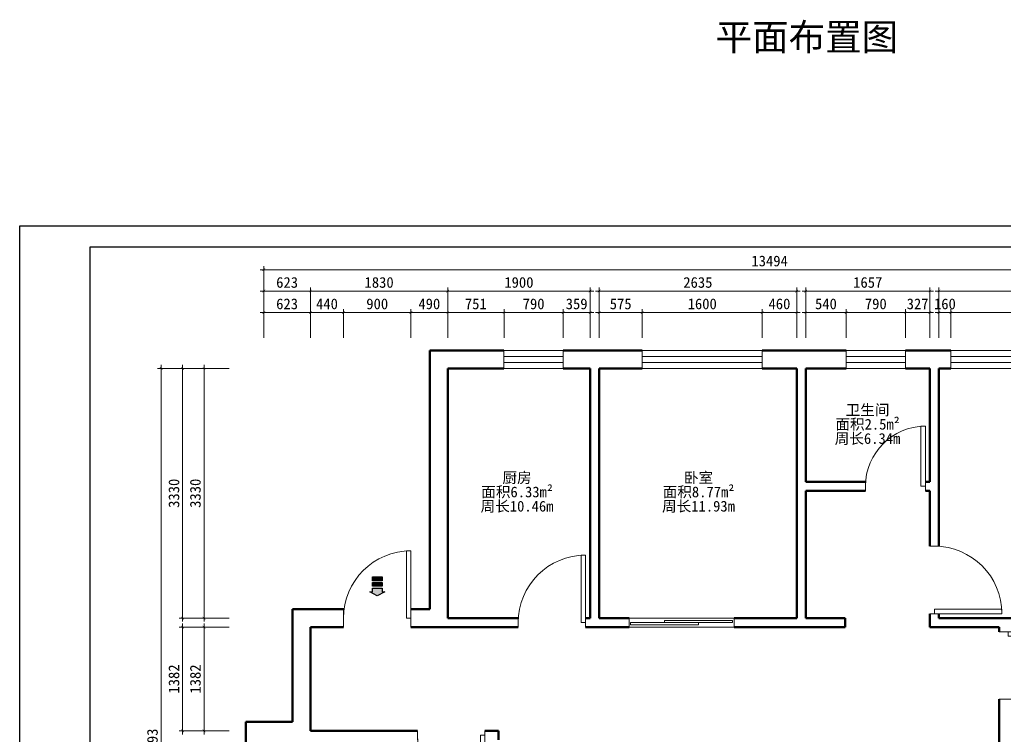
# Model space of a CAD drawing. Header units: millimetres. Extents: x 0 to 67000, y -21025 to -3421.
# Drawn here: x 23000 to 36133, y -12968 to -3424 of the extents above; entities that cross this region are included whole.
import ezdxf

# ---------------------------------------------------------------- set-up
doc = ezdxf.new("R2010")
doc.units = ezdxf.units.MM
doc.layers.get('0').update_dxf_attribs({"lineweight": 13})
for name, color, linetype in [('00图框', 7, 'Continuous'), ('SH-尺寸标注', 32, 'Continuous'), ('SH-符号标注', 1, 'Continuous'), ('图框', 4, 'Continuous')]:
    doc.layers.add(name, color=color, linetype=linetype)
for name, color, linetype, lineweight in [('BS-非承重墙', 7, 'Continuous', 50), ('DS-门窗', 7, 'Continuous', 13), ('SH-文字标注', 2, 'Continuous', 13)]:
    doc.layers.add(name, color=color, linetype=linetype, lineweight=lineweight)
doc.styles.add('defaultTagTextStyle_446.4285714285714_ZH_SimSun', font='', dxfattribs={"height": 446.428571})
doc.styles.get("Standard").update_dxf_attribs({"font": 'SimSun.ttf'})
doc.styles.add('T_20_SimSun', font='', dxfattribs={"height": 178.571429})
doc.styles.get('defaultTagTextStyle_446.4285714285714_ZH_SimSun').set_extended_font_data('SimSun')
doc.styles.get('T_20_SimSun').set_extended_font_data('SimSun')
doc.dimstyles.new('D_20_2.35', dxfattribs={"dimtxt": 142.857143, "dimasz": 35.714286, "dimexe": 47.619048, "dimexo": 0, "dimgap": 0, "dimtad": 1, "dimdec": 0, "dimzin": 1, "dimdsep": 46, "dimtxsty": 'Standard', "dimblk": 'ARCHTICK', "dimcen": 0.09, "dimdle": 47.619048, "dimclrd": 252, "dimclre": 252, "dimclrt": 134, "dimadec": 0, "dimazin": 0, "dimtfac": 1, "dimtdec": 4, "dimtix": 1, "dimtmove": 2, "dimatfit": 3, "dimfxl": 335.714273, "dimfxlon": 1, "dimtolj": 1, "dimtzin": 0, "dimlwd": 9, "dimlwe": 9, "dimarcsym": 0})

# ---------------------------------------------------------------- blocks, each defined once
blk = doc.blocks.new('_Frame133990009')
at = {"layer": '00图框', "color": 7, "linetype": 'Continuous', "ltscale": 2, "flags": 128}
for points in [[(-41435, -1581), (565, -1581), (565, -31281), (-41435, -31281), (-41435, -1581)], [(-39567, -30715), (-1, -30715), (-1, -2147), (-39567, -2147), (-39567, -30715)]]:
    blk.add_lwpolyline(points, dxfattribs=at)
blk = doc.blocks.new('LEGEND_67648a39d927c7a930baef3c54e38a72_50dd9289d5ae45199d053af8cd38e6ff')
at = {"layer": 'DS-门窗', "color": 60, "linetype": 'Continuous', "ltscale": 2}
for p, q in [((0, 120), (0, 0)), ((900, 120), (900, 0))]:
    blk.add_line(p, q, dxfattribs=at)
at = {"layer": 'DS-门窗', "color": 60, "linetype": 'Continuous', "ltscale": 2, "flags": 128}
blk.add_lwpolyline([(0, 60), (0, 960), (60, 960), (60, 60), (0, 60)], dxfattribs=at)
at = {"layer": 'DS-门窗', "color": 60, "linetype": 'Continuous', "ltscale": 2}
blk.add_arc((0, 60), 900, 0, 90, dxfattribs=at)
blk = doc.blocks.new('WINDOW_34cba26a377ddec2cc6237880846c127_2632094e25eb45fe883a40ab5c268f24')
at = {"layer": 'DS-门窗', "color": 60, "linetype": 'Continuous', "ltscale": 2}
for p, q in [((-1705, 5335), (-105, 5335)), ((-1705, 5095), (-1705, 5335)), ((-1705, 5255), (-105, 5255)), ((-105, 5335), (-105, 5095)), ((-1705, 5175), (-105, 5175)), ((-105, 5095), (-1705, 5095))]:
    blk.add_line(p, q, dxfattribs=at)
blk = doc.blocks.new('DOOR_1d8174cbc86d870cddd503b661fbbb6e_6990f88db217405fb791342dbd199f05')
at = {"layer": 'DS-门窗', "color": 60, "linetype": 'Continuous', "ltscale": 2}
for p, q in [((-1880, 1765), (-480, 1765)), ((-1880, 1645), (-1880, 1765)), ((-1407, 1735), (-500, 1735)), ((-1407, 1705), (-1407, 1735)), ((-500, 1735), (-500, 1705)), ((-480, 1765), (-480, 1645)), ((-480, 1645), (-1880, 1645)), ((-1860, 1705), (-953, 1705)), ((-1860, 1675), (-1860, 1705)), ((-953, 1675), (-1860, 1675)), ((-500, 1705), (-1407, 1705)), ((-953, 1705), (-953, 1675))]:
    blk.add_line(p, q, dxfattribs=at)
blk = doc.blocks.new('LEGEND_1930c1a60e44aec1322f032919471f35_2d1f8afeb9ce4e0ea7dc1e4a90488654')
at = {"layer": 'DS-门窗', "color": 60, "linetype": 'Continuous', "ltscale": 2}
for p, q in [((0, 240), (0, 0)), ((900, 240), (900, 0))]:
    blk.add_line(p, q, dxfattribs=at)
at = {"layer": 'DS-门窗', "color": 60, "linetype": 'Continuous', "ltscale": 2, "flags": 128}
blk.add_lwpolyline([(0, 120), (0, 1020), (60, 1020), (60, 120), (0, 120)], dxfattribs=at)
at = {"layer": 'DS-门窗', "color": 60, "linetype": 'Continuous', "ltscale": 2}
blk.add_arc((0, 120), 900, 0, 90, dxfattribs=at)
blk = doc.blocks.new('WINDOW_0bf0849176abca271c73d5e02b515a7a_a69a7be99d4f4c469ebba05df959e93d')
at = {"layer": 'DS-门窗', "color": 60, "linetype": 'Continuous', "ltscale": 2}
for p, q in [((2412, 5335), (4412, 5335)), ((2412, 5095), (2412, 5335)), ((2412, 5255), (4412, 5255)), ((4412, 5335), (4412, 5095)), ((2412, 5175), (4412, 5175)), ((4412, 5095), (2412, 5095))]:
    blk.add_line(p, q, dxfattribs=at)
blk = doc.blocks.new('WINDOW_ccd0e7d8de067121aff61f8e0024bde1_ba6e2e62c9e9424592d2c8828c7e4fba')
at = {"layer": 'DS-门窗', "color": 60, "linetype": 'Continuous', "ltscale": 2}
for p, q in [((1014.5935, 5335), (1804.5935, 5335)), ((1014.5935, 5095), (1014.5935, 5335)), ((1014.5935, 5255), (1804.5935, 5255)), ((1804.5935, 5335), (1804.5935, 5095)), ((1014.5935, 5175), (1804.5935, 5175)), ((1804.5935, 5095), (1014.5935, 5095))]:
    blk.add_line(p, q, dxfattribs=at)
blk = doc.blocks.new('LEGEND_3e1924bf48cd455502cd6dd321e4fbfe_e7f481db3c4c40d8abf49df3941ffb18')
at = {"layer": 'DS-门窗', "color": 60, "linetype": 'Continuous', "ltscale": 2}
for p, q in [((0, 120), (0, 0)), ((800, 120), (800, 0))]:
    blk.add_line(p, q, dxfattribs=at)
at = {"layer": 'DS-门窗', "color": 60, "linetype": 'Continuous', "ltscale": 2, "flags": 128}
blk.add_lwpolyline([(0, 60), (0, 860), (60, 860), (60, 60), (0, 60)], dxfattribs=at)
at = {"layer": 'DS-门窗', "color": 60, "linetype": 'Continuous', "ltscale": 2}
blk.add_arc((0, 60), 800, 0, 90, dxfattribs=at)
blk = doc.blocks.new('WINDOW_6a2360e1ca609f75e3d7be5bc484ede7_c2a12a7c8db449d8a5c1290a8ca8ae1e')
at = {"layer": 'DS-门窗', "color": 60, "linetype": 'Continuous', "ltscale": 2}
for p, q in [((-3549.442, 5335), (-2759.442, 5335)), ((-3549.442, 5095), (-3549.442, 5335)), ((-3549.442, 5255), (-2759.442, 5255)), ((-2759.442, 5335), (-2759.442, 5095)), ((-3549.442, 5175), (-2759.442, 5175)), ((-2759.442, 5095), (-3549.442, 5095))]:
    blk.add_line(p, q, dxfattribs=at)
blk = doc.blocks.new('MARKER_5106b0af163273dc1d68d420b29a57b0_f1792f0da3b74351a59608ed481a83c1')
at = {"layer": 'SH-符号标注'}
for points in [[(-5305, 2264), (-5305, 2314), (-5175, 2314), (-5175, 2264)], [(-5305, 2189), (-5305, 2239), (-5175, 2239), (-5175, 2189)], [(-5240, 2064), (-5340, 2114), (-5305, 2114), (-5305, 2164), (-5175, 2164), (-5175, 2114), (-5140, 2114)]]:
    blk.add_hatch(color=1, dxfattribs=at).paths.add_polyline_path(points, flags=0)
at = {"layer": 'SH-符号标注', "color": 1, "linetype": 'Continuous'}
for p, q in [((-5305, 2264), (-5305, 2314)), ((-5305, 2314), (-5175, 2314)), ((-5175, 2264), (-5305, 2264)), ((-5305, 2189), (-5305, 2239)), ((-5305, 2239), (-5175, 2239)), ((-5175, 2314), (-5175, 2264)), ((-5175, 2239), (-5175, 2189)), ((-5240, 2064), (-5340, 2114)), ((-5340, 2114), (-5305, 2114)), ((-5175, 2189), (-5305, 2189)), ((-5305, 2114), (-5305, 2164)), ((-5305, 2164), (-5175, 2164)), ((-5140, 2114), (-5240, 2064)), ((-5175, 2164), (-5175, 2114)), ((-5175, 2114), (-5140, 2114))]:
    blk.add_line(p, q, dxfattribs=at)
blk = doc.blocks.new('_ArchTick')
at = {"color": 0, "linetype": 'ByBlock', "const_width": 0.15}
blk.add_lwpolyline([(-0.5, -0.5), (0.5, 0.5)], dxfattribs=at)
blk = doc.blocks.new('*D197')
at = {"layer": 'Defpoints', "color": 0}
for p in [(24887, -8075), (25222, -8075), (25222, -18168)]:
    blk.add_point(p, dxfattribs=at)
at = {"layer": 'SH-尺寸标注', "color": 252, "linetype": 'Continuous', "lineweight": 9}
for p, q in [((25222, -8075), (24839, -8075)), ((24887, -18215), (24887, -8027)), ((25222, -18168), (24839, -18168))]:
    blk.add_line(p, q, dxfattribs=at)
at = {"layer": 'SH-尺寸标注', "color": 252, "lineweight": 9, "xscale": 35.71428581050463, "yscale": 35.71428581050463, "zscale": 35.71428581050463}
for p, rotation in [((24887, -8075), 90), ((24887, -18168), 270)]:
    blk.add_blockref('_ArchTick', p, dxfattribs=dict(at, rotation=rotation))
at = {"layer": 'SH-尺寸标注', "color": 134, "insert": (24771, -13121), "char_height": 142.9, "attachment_point": 5, "rotation": 90}
blk.add_mtext('\\A1;10093', dxfattribs=at)
blk = doc.blocks.new('*D195')
at = {"layer": 'Defpoints', "color": 0}
for p in [(39750, -6758), (26256, -7094), (39750, -7094)]:
    blk.add_point(p, dxfattribs=at)
at = {"layer": 'SH-尺寸标注', "color": 252, "linetype": 'Continuous', "lineweight": 9}
for p, q in [((26208, -6758), (39798, -6758)), ((26256, -7094), (26256, -6710)), ((39750, -7094), (39750, -6710))]:
    blk.add_line(p, q, dxfattribs=at)
at = {"layer": 'SH-尺寸标注', "color": 252, "lineweight": 9, "xscale": 35.71428581050463, "yscale": 35.71428581050463, "zscale": 35.71428581050463, "rotation": 180}
blk.add_blockref('_ArchTick', (26256, -6758), dxfattribs=at)
at = {"layer": 'SH-尺寸标注', "color": 252, "lineweight": 9, "xscale": 35.71428581050463, "yscale": 35.71428581050463, "zscale": 35.71428581050463}
blk.add_blockref('_ArchTick', (39750, -6758), dxfattribs=at)
at = {"layer": 'SH-尺寸标注', "color": 134, "insert": (33003, -6643), "char_height": 142.9, "attachment_point": 5}
blk.add_mtext('\\A1;13494', dxfattribs=at)
blk = doc.blocks.new('*D190')
at = {"layer": 'Defpoints', "color": 0}
for p in [(25459, -11526), (25795, -11526), (25795, -12908)]:
    blk.add_point(p, dxfattribs=at)
at = {"layer": 'SH-尺寸标注', "color": 252, "linetype": 'Continuous', "lineweight": 9}
for p, q in [((25795, -11526), (25411, -11526)), ((25459, -12955), (25459, -11478)), ((25795, -12908), (25411, -12908))]:
    blk.add_line(p, q, dxfattribs=at)
at = {"layer": 'SH-尺寸标注', "color": 252, "lineweight": 9, "xscale": 35.71428581050463, "yscale": 35.71428581050463, "zscale": 35.71428581050463}
for p, rotation in [((25459, -11526), 90), ((25459, -12908), 270)]:
    blk.add_blockref('_ArchTick', p, dxfattribs=dict(at, rotation=rotation))
at = {"layer": 'SH-尺寸标注', "color": 134, "insert": (25344, -12217), "char_height": 142.9, "attachment_point": 5, "rotation": 90}
blk.add_mtext('\\A1;1382', dxfattribs=at)
blk = doc.blocks.new('*D189')
at = {"layer": 'Defpoints', "color": 0}
for p in [(25459, -8075), (25795, -8075), (25795, -11405)]:
    blk.add_point(p, dxfattribs=at)
at = {"layer": 'SH-尺寸标注', "color": 252, "linetype": 'Continuous', "lineweight": 9}
for p, q in [((25795, -8075), (25411, -8075)), ((25459, -11452), (25459, -8027)), ((25795, -11405), (25411, -11405))]:
    blk.add_line(p, q, dxfattribs=at)
at = {"layer": 'SH-尺寸标注', "color": 252, "lineweight": 9, "xscale": 35.71428581050463, "yscale": 35.71428581050463, "zscale": 35.71428581050463}
for p, rotation in [((25459, -8075), 90), ((25459, -11405), 270)]:
    blk.add_blockref('_ArchTick', p, dxfattribs=dict(at, rotation=rotation))
at = {"layer": 'SH-尺寸标注', "color": 134, "insert": (25344, -9740), "char_height": 142.9, "attachment_point": 5, "rotation": 90}
blk.add_mtext('\\A1;3330', dxfattribs=at)
blk = doc.blocks.new('*D177')
at = {"layer": 'Defpoints', "color": 0}
for p in [(26879, -7331), (26256, -7666), (26879, -7666)]:
    blk.add_point(p, dxfattribs=at)
at = {"layer": 'SH-尺寸标注', "color": 252, "linetype": 'Continuous', "lineweight": 9}
for p, q in [((26208, -7331), (26927, -7331)), ((26256, -7666), (26256, -7283)), ((26879, -7666), (26879, -7283))]:
    blk.add_line(p, q, dxfattribs=at)
at = {"layer": 'SH-尺寸标注', "color": 252, "lineweight": 9, "xscale": 35.71428581050463, "yscale": 35.71428581050463, "zscale": 35.71428581050463, "rotation": 180}
blk.add_blockref('_ArchTick', (26256, -7331), dxfattribs=at)
at = {"layer": 'SH-尺寸标注', "color": 252, "lineweight": 9, "xscale": 35.71428581050463, "yscale": 35.71428581050463, "zscale": 35.71428581050463}
blk.add_blockref('_ArchTick', (26879, -7331), dxfattribs=at)
at = {"layer": 'SH-尺寸标注', "color": 134, "insert": (26567, -7215), "char_height": 142.9, "attachment_point": 5}
blk.add_mtext('\\A1;623', dxfattribs=at)
blk = doc.blocks.new('*D176')
at = {"layer": 'Defpoints', "color": 0}
for p in [(27319, -7331), (26879, -7666), (27319, -7666)]:
    blk.add_point(p, dxfattribs=at)
at = {"layer": 'SH-尺寸标注', "color": 252, "linetype": 'Continuous', "lineweight": 9}
for p, q in [((26831, -7331), (27367, -7331)), ((26879, -7666), (26879, -7283)), ((27319, -7666), (27319, -7283))]:
    blk.add_line(p, q, dxfattribs=at)
at = {"layer": 'SH-尺寸标注', "color": 252, "lineweight": 9, "xscale": 35.71428581050463, "yscale": 35.71428581050463, "zscale": 35.71428581050463, "rotation": 180}
blk.add_blockref('_ArchTick', (26879, -7331), dxfattribs=at)
at = {"layer": 'SH-尺寸标注', "color": 252, "lineweight": 9, "xscale": 35.71428581050463, "yscale": 35.71428581050463, "zscale": 35.71428581050463}
blk.add_blockref('_ArchTick', (27319, -7331), dxfattribs=at)
at = {"layer": 'SH-尺寸标注', "color": 134, "insert": (27099, -7215), "char_height": 142.9, "attachment_point": 5}
blk.add_mtext('\\A1;440', dxfattribs=at)
blk = doc.blocks.new('*D175')
at = {"layer": 'Defpoints', "color": 0}
for p in [(28219, -7331), (27319, -7666), (28219, -7666)]:
    blk.add_point(p, dxfattribs=at)
at = {"layer": 'SH-尺寸标注', "color": 252, "linetype": 'Continuous', "lineweight": 9}
for p, q in [((27271, -7331), (28267, -7331)), ((27319, -7666), (27319, -7283)), ((28219, -7666), (28219, -7283))]:
    blk.add_line(p, q, dxfattribs=at)
at = {"layer": 'SH-尺寸标注', "color": 252, "lineweight": 9, "xscale": 35.71428581050463, "yscale": 35.71428581050463, "zscale": 35.71428581050463, "rotation": 180}
blk.add_blockref('_ArchTick', (27319, -7331), dxfattribs=at)
at = {"layer": 'SH-尺寸标注', "color": 252, "lineweight": 9, "xscale": 35.71428581050463, "yscale": 35.71428581050463, "zscale": 35.71428581050463}
blk.add_blockref('_ArchTick', (28219, -7331), dxfattribs=at)
at = {"layer": 'SH-尺寸标注', "color": 134, "insert": (27769, -7215), "char_height": 142.9, "attachment_point": 5}
blk.add_mtext('\\A1;900', dxfattribs=at)
blk = doc.blocks.new('*D174')
at = {"layer": 'Defpoints', "color": 0}
for p in [(28709, -7331), (28219, -7666), (28709, -7666)]:
    blk.add_point(p, dxfattribs=at)
at = {"layer": 'SH-尺寸标注', "color": 252, "linetype": 'Continuous', "lineweight": 9}
for p, q in [((28171, -7331), (28757, -7331)), ((28219, -7666), (28219, -7283)), ((28709, -7666), (28709, -7283))]:
    blk.add_line(p, q, dxfattribs=at)
at = {"layer": 'SH-尺寸标注', "color": 252, "lineweight": 9, "xscale": 35.71428581050463, "yscale": 35.71428581050463, "zscale": 35.71428581050463, "rotation": 180}
blk.add_blockref('_ArchTick', (28219, -7331), dxfattribs=at)
at = {"layer": 'SH-尺寸标注', "color": 252, "lineweight": 9, "xscale": 35.71428581050463, "yscale": 35.71428581050463, "zscale": 35.71428581050463}
blk.add_blockref('_ArchTick', (28709, -7331), dxfattribs=at)
at = {"layer": 'SH-尺寸标注', "color": 134, "insert": (28464, -7215), "char_height": 142.9, "attachment_point": 5}
blk.add_mtext('\\A1;490', dxfattribs=at)
blk = doc.blocks.new('*D173')
at = {"layer": 'Defpoints', "color": 0}
for p in [(29460, -7331), (28709, -7666), (29460, -7666)]:
    blk.add_point(p, dxfattribs=at)
at = {"layer": 'SH-尺寸标注', "color": 252, "linetype": 'Continuous', "lineweight": 9}
for p, q in [((28661, -7331), (29507, -7331)), ((28709, -7666), (28709, -7283)), ((29460, -7666), (29460, -7283))]:
    blk.add_line(p, q, dxfattribs=at)
at = {"layer": 'SH-尺寸标注', "color": 252, "lineweight": 9, "xscale": 35.71428581050463, "yscale": 35.71428581050463, "zscale": 35.71428581050463, "rotation": 180}
blk.add_blockref('_ArchTick', (28709, -7331), dxfattribs=at)
at = {"layer": 'SH-尺寸标注', "color": 252, "lineweight": 9, "xscale": 35.71428581050463, "yscale": 35.71428581050463, "zscale": 35.71428581050463}
blk.add_blockref('_ArchTick', (29460, -7331), dxfattribs=at)
at = {"layer": 'SH-尺寸标注', "color": 134, "insert": (29084, -7215), "char_height": 142.9, "attachment_point": 5}
blk.add_mtext('\\A1;751', dxfattribs=at)
blk = doc.blocks.new('*D172')
at = {"layer": 'Defpoints', "color": 0}
for p in [(30250, -7331), (29460, -7666), (30250, -7666)]:
    blk.add_point(p, dxfattribs=at)
at = {"layer": 'SH-尺寸标注', "color": 252, "linetype": 'Continuous', "lineweight": 9}
for p, q in [((29412, -7331), (30297, -7331)), ((29460, -7666), (29460, -7283)), ((30250, -7666), (30250, -7283))]:
    blk.add_line(p, q, dxfattribs=at)
at = {"layer": 'SH-尺寸标注', "color": 252, "lineweight": 9, "xscale": 35.71428581050463, "yscale": 35.71428581050463, "zscale": 35.71428581050463, "rotation": 180}
blk.add_blockref('_ArchTick', (29460, -7331), dxfattribs=at)
at = {"layer": 'SH-尺寸标注', "color": 252, "lineweight": 9, "xscale": 35.71428581050463, "yscale": 35.71428581050463, "zscale": 35.71428581050463}
blk.add_blockref('_ArchTick', (30250, -7331), dxfattribs=at)
at = {"layer": 'SH-尺寸标注', "color": 134, "insert": (29855, -7215), "char_height": 142.9, "attachment_point": 5}
blk.add_mtext('\\A1;790', dxfattribs=at)
blk = doc.blocks.new('*D171')
at = {"layer": 'Defpoints', "color": 0}
for p in [(30609, -7331), (30250, -7666), (30609, -7666)]:
    blk.add_point(p, dxfattribs=at)
at = {"layer": 'SH-尺寸标注', "color": 252, "linetype": 'Continuous', "lineweight": 9}
for p, q in [((30202, -7331), (30657, -7331)), ((30250, -7666), (30250, -7283)), ((30609, -7666), (30609, -7283))]:
    blk.add_line(p, q, dxfattribs=at)
at = {"layer": 'SH-尺寸标注', "color": 252, "lineweight": 9, "xscale": 35.71428581050463, "yscale": 35.71428581050463, "zscale": 35.71428581050463, "rotation": 180}
blk.add_blockref('_ArchTick', (30250, -7331), dxfattribs=at)
at = {"layer": 'SH-尺寸标注', "color": 252, "lineweight": 9, "xscale": 35.71428581050463, "yscale": 35.71428581050463, "zscale": 35.71428581050463}
blk.add_blockref('_ArchTick', (30609, -7331), dxfattribs=at)
at = {"layer": 'SH-尺寸标注', "color": 134, "insert": (30429, -7215), "char_height": 142.9, "attachment_point": 5}
blk.add_mtext('\\A1;359', dxfattribs=at)
blk = doc.blocks.new('*D170')
at = {"layer": 'Defpoints', "color": 0}
for p in [(31304, -7331), (30729, -7666), (31304, -7666)]:
    blk.add_point(p, dxfattribs=at)
at = {"layer": 'SH-尺寸标注', "color": 252, "linetype": 'Continuous', "lineweight": 9}
for p, q in [((30681, -7331), (31352, -7331)), ((30729, -7666), (30729, -7283)), ((31304, -7666), (31304, -7283))]:
    blk.add_line(p, q, dxfattribs=at)
at = {"layer": 'SH-尺寸标注', "color": 252, "lineweight": 9, "xscale": 35.71428581050463, "yscale": 35.71428581050463, "zscale": 35.71428581050463, "rotation": 180}
blk.add_blockref('_ArchTick', (30729, -7331), dxfattribs=at)
at = {"layer": 'SH-尺寸标注', "color": 252, "lineweight": 9, "xscale": 35.71428581050463, "yscale": 35.71428581050463, "zscale": 35.71428581050463}
blk.add_blockref('_ArchTick', (31304, -7331), dxfattribs=at)
at = {"layer": 'SH-尺寸标注', "color": 134, "insert": (31016, -7215), "char_height": 142.9, "attachment_point": 5}
blk.add_mtext('\\A1;575', dxfattribs=at)
blk = doc.blocks.new('*D169')
at = {"layer": 'Defpoints', "color": 0}
for p in [(32904, -7331), (31304, -7666), (32904, -7666)]:
    blk.add_point(p, dxfattribs=at)
at = {"layer": 'SH-尺寸标注', "color": 252, "linetype": 'Continuous', "lineweight": 9}
for p, q in [((31256, -7331), (32952, -7331)), ((31304, -7666), (31304, -7283)), ((32904, -7666), (32904, -7283))]:
    blk.add_line(p, q, dxfattribs=at)
at = {"layer": 'SH-尺寸标注', "color": 252, "lineweight": 9, "xscale": 35.71428581050463, "yscale": 35.71428581050463, "zscale": 35.71428581050463, "rotation": 180}
blk.add_blockref('_ArchTick', (31304, -7331), dxfattribs=at)
at = {"layer": 'SH-尺寸标注', "color": 252, "lineweight": 9, "xscale": 35.71428581050463, "yscale": 35.71428581050463, "zscale": 35.71428581050463}
blk.add_blockref('_ArchTick', (32904, -7331), dxfattribs=at)
at = {"layer": 'SH-尺寸标注', "color": 134, "insert": (32104, -7215), "char_height": 142.9, "attachment_point": 5}
blk.add_mtext('\\A1;1600', dxfattribs=at)
blk = doc.blocks.new('*D168')
at = {"layer": 'Defpoints', "color": 0}
for p in [(33364, -7331), (32904, -7666), (33364, -7666)]:
    blk.add_point(p, dxfattribs=at)
at = {"layer": 'SH-尺寸标注', "color": 252, "linetype": 'Continuous', "lineweight": 9}
for p, q in [((32856, -7331), (33412, -7331)), ((32904, -7666), (32904, -7283)), ((33364, -7666), (33364, -7283))]:
    blk.add_line(p, q, dxfattribs=at)
at = {"layer": 'SH-尺寸标注', "color": 252, "lineweight": 9, "xscale": 35.71428581050463, "yscale": 35.71428581050463, "zscale": 35.71428581050463, "rotation": 180}
blk.add_blockref('_ArchTick', (32904, -7331), dxfattribs=at)
at = {"layer": 'SH-尺寸标注', "color": 252, "lineweight": 9, "xscale": 35.71428581050463, "yscale": 35.71428581050463, "zscale": 35.71428581050463}
blk.add_blockref('_ArchTick', (33364, -7331), dxfattribs=at)
at = {"layer": 'SH-尺寸标注', "color": 134, "insert": (33134, -7215), "char_height": 142.9, "attachment_point": 5}
blk.add_mtext('\\A1;460', dxfattribs=at)
blk = doc.blocks.new('*D167')
at = {"layer": 'Defpoints', "color": 0}
for p in [(34024, -7331), (33484, -7666), (34024, -7666)]:
    blk.add_point(p, dxfattribs=at)
at = {"layer": 'SH-尺寸标注', "color": 252, "linetype": 'Continuous', "lineweight": 9}
for p, q in [((33436, -7331), (34071, -7331)), ((33484, -7666), (33484, -7283)), ((34024, -7666), (34024, -7283))]:
    blk.add_line(p, q, dxfattribs=at)
at = {"layer": 'SH-尺寸标注', "color": 252, "lineweight": 9, "xscale": 35.71428581050463, "yscale": 35.71428581050463, "zscale": 35.71428581050463, "rotation": 180}
blk.add_blockref('_ArchTick', (33484, -7331), dxfattribs=at)
at = {"layer": 'SH-尺寸标注', "color": 252, "lineweight": 9, "xscale": 35.71428581050463, "yscale": 35.71428581050463, "zscale": 35.71428581050463}
blk.add_blockref('_ArchTick', (34024, -7331), dxfattribs=at)
at = {"layer": 'SH-尺寸标注', "color": 134, "insert": (33754, -7215), "char_height": 142.9, "attachment_point": 5}
blk.add_mtext('\\A1;540', dxfattribs=at)
blk = doc.blocks.new('*D166')
at = {"layer": 'Defpoints', "color": 0}
for p in [(34814, -7331), (34024, -7666), (34814, -7666)]:
    blk.add_point(p, dxfattribs=at)
at = {"layer": 'SH-尺寸标注', "color": 252, "linetype": 'Continuous', "lineweight": 9}
for p, q in [((33976, -7331), (34861, -7331)), ((34024, -7666), (34024, -7283)), ((34814, -7666), (34814, -7283))]:
    blk.add_line(p, q, dxfattribs=at)
at = {"layer": 'SH-尺寸标注', "color": 252, "lineweight": 9, "xscale": 35.71428581050463, "yscale": 35.71428581050463, "zscale": 35.71428581050463, "rotation": 180}
blk.add_blockref('_ArchTick', (34024, -7331), dxfattribs=at)
at = {"layer": 'SH-尺寸标注', "color": 252, "lineweight": 9, "xscale": 35.71428581050463, "yscale": 35.71428581050463, "zscale": 35.71428581050463}
blk.add_blockref('_ArchTick', (34814, -7331), dxfattribs=at)
at = {"layer": 'SH-尺寸标注', "color": 134, "insert": (34419, -7215), "char_height": 142.9, "attachment_point": 5}
blk.add_mtext('\\A1;790', dxfattribs=at)
blk = doc.blocks.new('*D165')
at = {"layer": 'Defpoints', "color": 0}
for p in [(35141, -7331), (34814, -7666), (35141, -7666)]:
    blk.add_point(p, dxfattribs=at)
at = {"layer": 'SH-尺寸标注', "color": 252, "linetype": 'Continuous', "lineweight": 9}
for p, q in [((34766, -7331), (35189, -7331)), ((34814, -7666), (34814, -7283)), ((35141, -7666), (35141, -7283))]:
    blk.add_line(p, q, dxfattribs=at)
at = {"layer": 'SH-尺寸标注', "color": 252, "lineweight": 9, "xscale": 35.71428581050463, "yscale": 35.71428581050463, "zscale": 35.71428581050463, "rotation": 180}
blk.add_blockref('_ArchTick', (34814, -7331), dxfattribs=at)
at = {"layer": 'SH-尺寸标注', "color": 252, "lineweight": 9, "xscale": 35.71428581050463, "yscale": 35.71428581050463, "zscale": 35.71428581050463}
blk.add_blockref('_ArchTick', (35141, -7331), dxfattribs=at)
at = {"layer": 'SH-尺寸标注', "color": 134, "insert": (34977, -7215), "char_height": 142.9, "attachment_point": 5}
blk.add_mtext('\\A1;327', dxfattribs=at)
blk = doc.blocks.new('*D164')
at = {"layer": 'Defpoints', "color": 0}
for p in [(35421, -7331), (35261, -7666), (35421, -7666)]:
    blk.add_point(p, dxfattribs=at)
at = {"layer": 'SH-尺寸标注', "color": 252, "linetype": 'Continuous', "lineweight": 9}
for p, q in [((35213, -7331), (35469, -7331)), ((35261, -7666), (35261, -7283)), ((35421, -7666), (35421, -7283))]:
    blk.add_line(p, q, dxfattribs=at)
at = {"layer": 'SH-尺寸标注', "color": 252, "lineweight": 9, "xscale": 35.71428581050463, "yscale": 35.71428581050463, "zscale": 35.71428581050463, "rotation": 180}
blk.add_blockref('_ArchTick', (35261, -7331), dxfattribs=at)
at = {"layer": 'SH-尺寸标注', "color": 252, "lineweight": 9, "xscale": 35.71428581050463, "yscale": 35.71428581050463, "zscale": 35.71428581050463}
blk.add_blockref('_ArchTick', (35421, -7331), dxfattribs=at)
at = {"layer": 'SH-尺寸标注', "color": 134, "insert": (35341, -7215), "char_height": 142.9, "attachment_point": 5}
blk.add_mtext('\\A1;160', dxfattribs=at)
blk = doc.blocks.new('*D163')
at = {"layer": 'Defpoints', "color": 0}
for p in [(37421, -7331), (35421, -7666), (37421, -7666)]:
    blk.add_point(p, dxfattribs=at)
at = {"layer": 'SH-尺寸标注', "color": 252, "linetype": 'Continuous', "lineweight": 9}
for p, q in [((35373, -7331), (37469, -7331)), ((35421, -7666), (35421, -7283)), ((37421, -7666), (37421, -7283))]:
    blk.add_line(p, q, dxfattribs=at)
at = {"layer": 'SH-尺寸标注', "color": 252, "lineweight": 9, "xscale": 35.71428581050463, "yscale": 35.71428581050463, "zscale": 35.71428581050463, "rotation": 180}
blk.add_blockref('_ArchTick', (35421, -7331), dxfattribs=at)
at = {"layer": 'SH-尺寸标注', "color": 252, "lineweight": 9, "xscale": 35.71428581050463, "yscale": 35.71428581050463, "zscale": 35.71428581050463}
blk.add_blockref('_ArchTick', (37421, -7331), dxfattribs=at)
at = {"layer": 'SH-尺寸标注', "color": 134, "insert": (36421, -7215), "char_height": 142.9, "attachment_point": 5}
blk.add_mtext('\\A1;2000', dxfattribs=at)
blk = doc.blocks.new('*D60')
at = {"layer": 'Defpoints', "color": 0}
for p in [(25173, -11526), (25509, -11526), (25509, -12908)]:
    blk.add_point(p, dxfattribs=at)
at = {"layer": 'SH-尺寸标注', "color": 252, "linetype": 'Continuous', "lineweight": 9}
for p, q in [((25509, -11526), (25125, -11526)), ((25173, -12955), (25173, -11478)), ((25509, -12908), (25125, -12908))]:
    blk.add_line(p, q, dxfattribs=at)
at = {"layer": 'SH-尺寸标注', "color": 252, "lineweight": 9, "xscale": 35.71428581050463, "yscale": 35.71428581050463, "zscale": 35.71428581050463}
for p, rotation in [((25173, -11526), 90), ((25173, -12908), 270)]:
    blk.add_blockref('_ArchTick', p, dxfattribs=dict(at, rotation=rotation))
at = {"layer": 'SH-尺寸标注', "color": 134, "insert": (25058, -12217), "char_height": 142.9, "attachment_point": 5, "rotation": 90}
blk.add_mtext('\\A1;1382', dxfattribs=at)
blk = doc.blocks.new('*D59')
at = {"layer": 'Defpoints', "color": 0}
for p in [(25173, -8075), (25509, -8075), (25509, -11405)]:
    blk.add_point(p, dxfattribs=at)
at = {"layer": 'SH-尺寸标注', "color": 252, "linetype": 'Continuous', "lineweight": 9}
for p, q in [((25509, -8075), (25125, -8075)), ((25173, -11452), (25173, -8027)), ((25509, -11405), (25125, -11405))]:
    blk.add_line(p, q, dxfattribs=at)
at = {"layer": 'SH-尺寸标注', "color": 252, "lineweight": 9, "xscale": 35.71428581050463, "yscale": 35.71428581050463, "zscale": 35.71428581050463}
for p, rotation in [((25173, -8075), 90), ((25173, -11405), 270)]:
    blk.add_blockref('_ArchTick', p, dxfattribs=dict(at, rotation=rotation))
at = {"layer": 'SH-尺寸标注', "color": 134, "insert": (25058, -9740), "char_height": 142.9, "attachment_point": 5, "rotation": 90}
blk.add_mtext('\\A1;3330', dxfattribs=at)
blk = doc.blocks.new('*D54')
at = {"layer": 'Defpoints', "color": 0}
for p in [(26879, -7044), (26256, -7380), (26879, -7380)]:
    blk.add_point(p, dxfattribs=at)
at = {"layer": 'SH-尺寸标注', "color": 252, "linetype": 'Continuous', "lineweight": 9}
for p, q in [((26208, -7044), (26927, -7044)), ((26256, -7380), (26256, -6997)), ((26879, -7380), (26879, -6997))]:
    blk.add_line(p, q, dxfattribs=at)
at = {"layer": 'SH-尺寸标注', "color": 252, "lineweight": 9, "xscale": 35.71428581050463, "yscale": 35.71428581050463, "zscale": 35.71428581050463, "rotation": 180}
blk.add_blockref('_ArchTick', (26256, -7044), dxfattribs=at)
at = {"layer": 'SH-尺寸标注', "color": 252, "lineweight": 9, "xscale": 35.71428581050463, "yscale": 35.71428581050463, "zscale": 35.71428581050463}
blk.add_blockref('_ArchTick', (26879, -7044), dxfattribs=at)
at = {"layer": 'SH-尺寸标注', "color": 134, "insert": (26567, -6929), "char_height": 142.9, "attachment_point": 5}
blk.add_mtext('\\A1;623', dxfattribs=at)
blk = doc.blocks.new('*D53')
at = {"layer": 'Defpoints', "color": 0}
for p in [(28709, -7044), (26879, -7380), (28709, -7380)]:
    blk.add_point(p, dxfattribs=at)
at = {"layer": 'SH-尺寸标注', "color": 252, "linetype": 'Continuous', "lineweight": 9}
for p, q in [((26831, -7044), (28757, -7044)), ((26879, -7380), (26879, -6997)), ((28709, -7380), (28709, -6997))]:
    blk.add_line(p, q, dxfattribs=at)
at = {"layer": 'SH-尺寸标注', "color": 252, "lineweight": 9, "xscale": 35.71428581050463, "yscale": 35.71428581050463, "zscale": 35.71428581050463, "rotation": 180}
blk.add_blockref('_ArchTick', (26879, -7044), dxfattribs=at)
at = {"layer": 'SH-尺寸标注', "color": 252, "lineweight": 9, "xscale": 35.71428581050463, "yscale": 35.71428581050463, "zscale": 35.71428581050463}
blk.add_blockref('_ArchTick', (28709, -7044), dxfattribs=at)
at = {"layer": 'SH-尺寸标注', "color": 134, "insert": (27794, -6929), "char_height": 142.9, "attachment_point": 5}
blk.add_mtext('\\A1;1830', dxfattribs=at)
blk = doc.blocks.new('*D52')
at = {"layer": 'Defpoints', "color": 0}
for p in [(30609, -7044), (28709, -7380), (30609, -7380)]:
    blk.add_point(p, dxfattribs=at)
at = {"layer": 'SH-尺寸标注', "color": 252, "linetype": 'Continuous', "lineweight": 9}
for p, q in [((28661, -7044), (30657, -7044)), ((28709, -7380), (28709, -6997)), ((30609, -7380), (30609, -6997))]:
    blk.add_line(p, q, dxfattribs=at)
at = {"layer": 'SH-尺寸标注', "color": 252, "lineweight": 9, "xscale": 35.71428581050463, "yscale": 35.71428581050463, "zscale": 35.71428581050463, "rotation": 180}
blk.add_blockref('_ArchTick', (28709, -7044), dxfattribs=at)
at = {"layer": 'SH-尺寸标注', "color": 252, "lineweight": 9, "xscale": 35.71428581050463, "yscale": 35.71428581050463, "zscale": 35.71428581050463}
blk.add_blockref('_ArchTick', (30609, -7044), dxfattribs=at)
at = {"layer": 'SH-尺寸标注', "color": 134, "insert": (29659, -6929), "char_height": 142.9, "attachment_point": 5}
blk.add_mtext('\\A1;1900', dxfattribs=at)
blk = doc.blocks.new('*D51')
at = {"layer": 'Defpoints', "color": 0}
for p in [(33364, -7044), (30729, -7380), (33364, -7380)]:
    blk.add_point(p, dxfattribs=at)
at = {"layer": 'SH-尺寸标注', "color": 252, "linetype": 'Continuous', "lineweight": 9}
for p, q in [((30681, -7044), (33412, -7044)), ((30729, -7380), (30729, -6997)), ((33364, -7380), (33364, -6997))]:
    blk.add_line(p, q, dxfattribs=at)
at = {"layer": 'SH-尺寸标注', "color": 252, "lineweight": 9, "xscale": 35.71428581050463, "yscale": 35.71428581050463, "zscale": 35.71428581050463, "rotation": 180}
blk.add_blockref('_ArchTick', (30729, -7044), dxfattribs=at)
at = {"layer": 'SH-尺寸标注', "color": 252, "lineweight": 9, "xscale": 35.71428581050463, "yscale": 35.71428581050463, "zscale": 35.71428581050463}
blk.add_blockref('_ArchTick', (33364, -7044), dxfattribs=at)
at = {"layer": 'SH-尺寸标注', "color": 134, "insert": (32046, -6929), "char_height": 142.9, "attachment_point": 5}
blk.add_mtext('\\A1;2635', dxfattribs=at)
blk = doc.blocks.new('*D50')
at = {"layer": 'Defpoints', "color": 0}
for p in [(35141, -7044), (33484, -7380), (35141, -7380)]:
    blk.add_point(p, dxfattribs=at)
at = {"layer": 'SH-尺寸标注', "color": 252, "linetype": 'Continuous', "lineweight": 9}
for p, q in [((33436, -7044), (35189, -7044)), ((33484, -7380), (33484, -6997)), ((35141, -7380), (35141, -6997))]:
    blk.add_line(p, q, dxfattribs=at)
at = {"layer": 'SH-尺寸标注', "color": 252, "lineweight": 9, "xscale": 35.71428581050463, "yscale": 35.71428581050463, "zscale": 35.71428581050463, "rotation": 180}
blk.add_blockref('_ArchTick', (33484, -7044), dxfattribs=at)
at = {"layer": 'SH-尺寸标注', "color": 252, "lineweight": 9, "xscale": 35.71428581050463, "yscale": 35.71428581050463, "zscale": 35.71428581050463}
blk.add_blockref('_ArchTick', (35141, -7044), dxfattribs=at)
at = {"layer": 'SH-尺寸标注', "color": 134, "insert": (34312, -6929), "char_height": 142.9, "attachment_point": 5}
blk.add_mtext('\\A1;1657', dxfattribs=at)
blk = doc.blocks.new('*D49')
at = {"layer": 'Defpoints', "color": 0}
for p in [(38005, -7044), (35261, -7380), (38005, -7380)]:
    blk.add_point(p, dxfattribs=at)
at = {"layer": 'SH-尺寸标注', "color": 252, "linetype": 'Continuous', "lineweight": 9}
for p, q in [((35213, -7044), (38053, -7044)), ((35261, -7380), (35261, -6997)), ((38005, -7380), (38005, -6997))]:
    blk.add_line(p, q, dxfattribs=at)
at = {"layer": 'SH-尺寸标注', "color": 252, "lineweight": 9, "xscale": 35.71428581050463, "yscale": 35.71428581050463, "zscale": 35.71428581050463, "rotation": 180}
blk.add_blockref('_ArchTick', (35261, -7044), dxfattribs=at)
at = {"layer": 'SH-尺寸标注', "color": 252, "lineweight": 9, "xscale": 35.71428581050463, "yscale": 35.71428581050463, "zscale": 35.71428581050463}
blk.add_blockref('_ArchTick', (38005, -7044), dxfattribs=at)
at = {"layer": 'SH-尺寸标注', "color": 134, "insert": (36633, -6929), "char_height": 142.9, "attachment_point": 5}
blk.add_mtext('\\A1;2744', dxfattribs=at)

msp = doc.modelspace()

# ---------------------------------------------------------------- linework, layer by layer
at = {"layer": 'BS-非承重墙', "color": 7, "linetype": 'Continuous', "ltscale": 2}
for p, q in [((28469, -7834.9), (28469, -11285.9)), ((28709, -7834.9), (28469, -7834.9)), ((29459.5, -7834.9), (28709, -7834.9)), ((30729, -7834.9), (30249.5, -7834.9)), ((31304, -7834.9), (30729, -7834.9)), ((33484, -7834.9), (32904, -7834.9)), ((34023.6, -7834.9), (33484, -7834.9)), ((35261, -7834.9), (34813.6, -7834.9)), ((35421, -7834.9), (35261, -7834.9)), ((28709, -11285.9), (28709, -8074.9)), ((28709, -8074.9), (29459.5, -8074.9)), ((30249.5, -8074.9), (30609, -8074.9)), ((30609, -8074.9), (30609, -11404.9)), ((30729, -8074.9), (31304, -8074.9)), ((30729, -11404.9), (30729, -8074.9)), ((32904, -8074.9), (33364, -8074.9)), ((33364, -8074.9), (33364, -9645.9)), ((33484, -8074.9), (34023.6, -8074.9)), ((33484, -9585.9), (33484, -8074.9)), ((34813.6, -8074.9), (35141, -8074.9)), ((35141, -8074.9), (35141, -9585.9)), ((35261, -8074.9), (35421, -8074.9)), ((35261, -9585.9), (35261, -8074.9)), ((34281, -9585.9), (33484, -9585.9)), ((35141, -9585.9), (35081, -9585.9)), ((35261, -9705.9), (35261, -9585.9)), ((33364, -9645.9), (33364, -11404.9)), ((33484, -9705.9), (34281, -9705.9)), ((33484, -11404.9), (33484, -9705.9)), ((35081, -9705.9), (35141, -9705.9)), ((35141, -9705.9), (35141, -10445.9)), ((35261, -10445.9), (35261, -9705.9)), ((26639, -11285.9), (26639, -12787.9)), ((26879, -11285.9), (26639, -11285.9)), ((27319, -11285.9), (26879, -11285.9)), ((28469, -11285.9), (28219, -11285.9)), ((28709, -11404.9), (28709, -11285.9)), ((29649, -11404.9), (28709, -11404.9)), ((30609, -11404.9), (30549, -11404.9)), ((31129, -11404.9), (30729, -11404.9)), ((33364, -11404.9), (32529, -11404.9)), ((34011, -11404.9), (33484, -11404.9)), ((34011, -11524.9), (34011, -11404.9)), ((35141, -11345.9), (35141, -11525.9)), ((35261, -11405.9), (35261, -11345.9)), ((36303, -11405.9), (35261, -11405.9)), ((26879, -12787.9), (26879, -11525.9)), ((26879, -11525.9), (27319, -11525.9)), ((28219, -11525.9), (28709, -11525.9)), ((28709, -11525.9), (28709, -11524.9)), ((28709, -11524.9), (29649, -11524.9)), ((30549, -11524.9), (30729, -11524.9)), ((30729, -11524.9), (31129, -11524.9)), ((32529, -11524.9), (33484, -11524.9)), ((33484, -11524.9), (34011, -11524.9)), ((35141, -11525.9), (35261, -11525.9)), ((35261, -11525.9), (36063, -11525.9)), ((36063, -11525.9), (36063, -11585.9)), ((36063, -12485.9), (36063, -16527.9)), ((26015.7, -12787.9), (26015.7, -16059.9)), ((26255.7, -12787.9), (26015.7, -12787.9)), ((26639, -12787.9), (26255.7, -12787.9)), ((26879, -12907.9), (26879, -12787.9)), ((28305, -12907.9), (26879, -12907.9)), ((29385, -12907.9), (29205, -12907.9)), ((29385, -13027.9), (29385, -12907.9))]:
    msp.add_line(p, q, dxfattribs=at)

# ---------------------------------------------------------------- block references
at = {"layer": 'DS-门窗', "color": 7}
for name in ['WINDOW_6a2360e1ca609f75e3d7be5bc484ede7_c2a12a7c8db449d8a5c1290a8ca8ae1e', 'WINDOW_34cba26a377ddec2cc6237880846c127_2632094e25eb45fe883a40ab5c268f24', 'WINDOW_ccd0e7d8de067121aff61f8e0024bde1_ba6e2e62c9e9424592d2c8828c7e4fba', 'WINDOW_0bf0849176abca271c73d5e02b515a7a_a69a7be99d4f4c469ebba05df959e93d', 'DOOR_1d8174cbc86d870cddd503b661fbbb6e_6990f88db217405fb791342dbd199f05']:
    msp.add_blockref(name, (33009, -13169.9), dxfattribs=at)
at = {"layer": 'DS-门窗', "color": 7, "xscale": -1}
for name, p in [('LEGEND_3e1924bf48cd455502cd6dd321e4fbfe_e7f481db3c4c40d8abf49df3941ffb18', (35081, -9705.9)), ('LEGEND_1930c1a60e44aec1322f032919471f35_2d1f8afeb9ce4e0ea7dc1e4a90488654', (28219, -11525.9)), ('LEGEND_67648a39d927c7a930baef3c54e38a72_50dd9289d5ae45199d053af8cd38e6ff', (30549, -11524.9))]:
    msp.add_blockref(name, p, dxfattribs=at)
at = {"layer": 'DS-门窗', "color": 7, "xscale": -1, "rotation": 270}
msp.add_blockref('LEGEND_67648a39d927c7a930baef3c54e38a72_50dd9289d5ae45199d053af8cd38e6ff', (35141, -11345.9), dxfattribs=at)
at = {"layer": 'DS-门窗', "color": 7}
for name, p, rotation in [('LEGEND_1930c1a60e44aec1322f032919471f35_2d1f8afeb9ce4e0ea7dc1e4a90488654', (36063, -11585.9), 270), ('LEGEND_67648a39d927c7a930baef3c54e38a72_50dd9289d5ae45199d053af8cd38e6ff', (29205, -12907.9), 180)]:
    msp.add_blockref(name, p, dxfattribs=dict(at, rotation=rotation))
at = {"layer": 'SH-符号标注', "color": 7}
msp.add_blockref('MARKER_5106b0af163273dc1d68d420b29a57b0_f1792f0da3b74351a59608ed481a83c1', (33009, -13169.9), dxfattribs=at)
at = {"layer": '图框', "color": 7, "xscale": 0.5, "yscale": 0.5}
msp.add_blockref('_Frame133990009', (43717.5, -5384.5), dxfattribs=at)

# ---------------------------------------------------------------- texts
at = {"layer": 'SH-文字标注', "color": 2, "insert": (33500, -3675), "char_height": 357.14, "attachment_point": 5, "line_spacing_factor": 0.8, "style": 'defaultTagTextStyle_446.4285714285714_ZH_SimSun'}
msp.add_mtext('平面布置图', dxfattribs=at)
at = {"layer": 'SH-文字标注', "color": 134, "char_height": 142.857, "attachment_point": 5, "line_spacing_factor": 0.8, "style": 'T_20_SimSun'}
for s, insert in [('卫生间^J面积2.5m²^J周长6.34m', (34309, -8827.3)), ('厨房^J面积6.33m²^J周长10.46m', (29634, -9730.3)), ('卧室^J面积8.77m²^J周长11.93m', (32054, -9730.3))]:
    msp.add_mtext(s, dxfattribs=dict(at, insert=insert))

# ---------------------------------------------------------------- dimensions: what is measured, and where the dimension line sits
at = {"layer": 'SH-尺寸标注', "color": 252, "linetype": 'Continuous'}
for base, p1, p2, picture, middle in [((39750, -6758.1), (26255.7, -7093.8), (39750, -7093.8), '*D195', (33002.9, -6642.8)), ((26879, -7044.4), (26255.7, -7380.1), (26879, -7380.1), '*D54', (26567.4, -6929.1)), ((28709, -7044.4), (26879, -7380.1), (28709, -7380.1), '*D53', (27794, -6929.1)), ((30609, -7044.4), (28709, -7380.1), (30609, -7380.1), '*D52', (29659, -6929.1)), ((33364, -7044.4), (30729, -7380.1), (33364, -7380.1), '*D51', (32046.5, -6929.1)), ((35141, -7044.4), (33484, -7380.1), (35141, -7380.1), '*D50', (34312.5, -6929.1)), ((38005, -7044.4), (35261, -7380.1), (38005, -7380.1), '*D49', (36633, -6929.1)), ((26879, -7330.6), (26255.7, -7666.3), (26879, -7666.3), '*D177', (26567.4, -7215.4)), ((27319, -7330.6), (26879, -7666.3), (27319, -7666.3), '*D176', (27099, -7215.4)), ((29459.5404, -7330.635), (28708.9823, -7666.3492), (29459.5404, -7666.3492), '*D173', (29084.2614, -7215.3594))]:
    dim = msp.add_linear_dim(base=base, p1=p1, p2=p2, dimstyle='D_20_2.35', override={"dimscale": 1, "dimclrt": 134}, dxfattribs=at)
    dim.commit()
    dim.dimension.update_dxf_attribs({"geometry": picture, "text_midpoint": middle, "dimtype": 160})
for base, p1, p2, angle, picture, middle, dimtype in [((28219, -7330.6), (27319, -7666.3), (28219, -7666.3), 0, '*D175', (27769, -7215.4), 161), ((28709, -7330.6), (28219, -7666.3), (28709, -7666.3), 0, '*D174', (28464, -7215.4), 161), ((30249.5, -7330.6), (29459.5, -7666.3), (30249.5, -7666.3), 0, '*D172', (29854.5, -7215.4), 161), ((30608.9823, -7330.635), (30249.5404, -7666.3492), (30608.9823, -7666.3492), 0, '*D171', (30429.2614, -7215.3594), 161), ((31304, -7330.6), (30729, -7666.3), (31304, -7666.3), 0, '*D170', (31016.5, -7215.4), 161), ((32904, -7330.6), (31304, -7666.3), (32904, -7666.3), 0, '*D169', (32104, -7215.4), 161), ((33364, -7330.6), (32904, -7666.3), (33364, -7666.3), 0, '*D168', (33134, -7215.4), 161), ((34023.6, -7330.6), (33484, -7666.3), (34023.6, -7666.3), 0, '*D167', (33753.8, -7215.4), 161), ((34813.6, -7330.6), (34023.6, -7666.3), (34813.6, -7666.3), 0, '*D166', (34418.6, -7215.4), 161), ((35141, -7330.6), (34813.6, -7666.3), (35141, -7666.3), 0, '*D165', (34977.3, -7215.4), 161), ((35421, -7330.6), (35261, -7666.3), (35421, -7666.3), 0, '*D164', (35341, -7215.4), 161), ((37421, -7330.6), (35421, -7666.3), (37421, -7666.3), 0, '*D163', (36421, -7215.4), 161), ((24886.5, -8074.9), (25222.2, -18167.9), (25222.2, -8074.9), 90, '*D197', (24771.3, -13121.4), 160), ((25172.8, -8074.9), (25508.5, -11404.9), (25508.5, -8074.9), 90, '*D59', (25057.5, -9739.9), 160), ((25459.1, -8074.9), (25794.8, -11404.9), (25794.8, -8074.9), 90, '*D189', (25343.8, -9739.9), 160), ((25172.8, -11525.9), (25508.5, -12907.9), (25508.5, -11525.9), 90, '*D60', (25057.5, -12216.9), 160), ((25459.1, -11525.9), (25794.8, -12907.9), (25794.8, -11525.9), 90, '*D190', (25343.8, -12216.9), 160)]:
    dim = msp.add_linear_dim(base=base, p1=p1, p2=p2, angle=angle, dimstyle='D_20_2.35', override={"dimscale": 1, "dimclrt": 134}, dxfattribs=at)
    dim.commit()
    dim.dimension.update_dxf_attribs({"geometry": picture, "text_midpoint": middle, "dimtype": dimtype})

doc.saveas('drawing.dxf')
